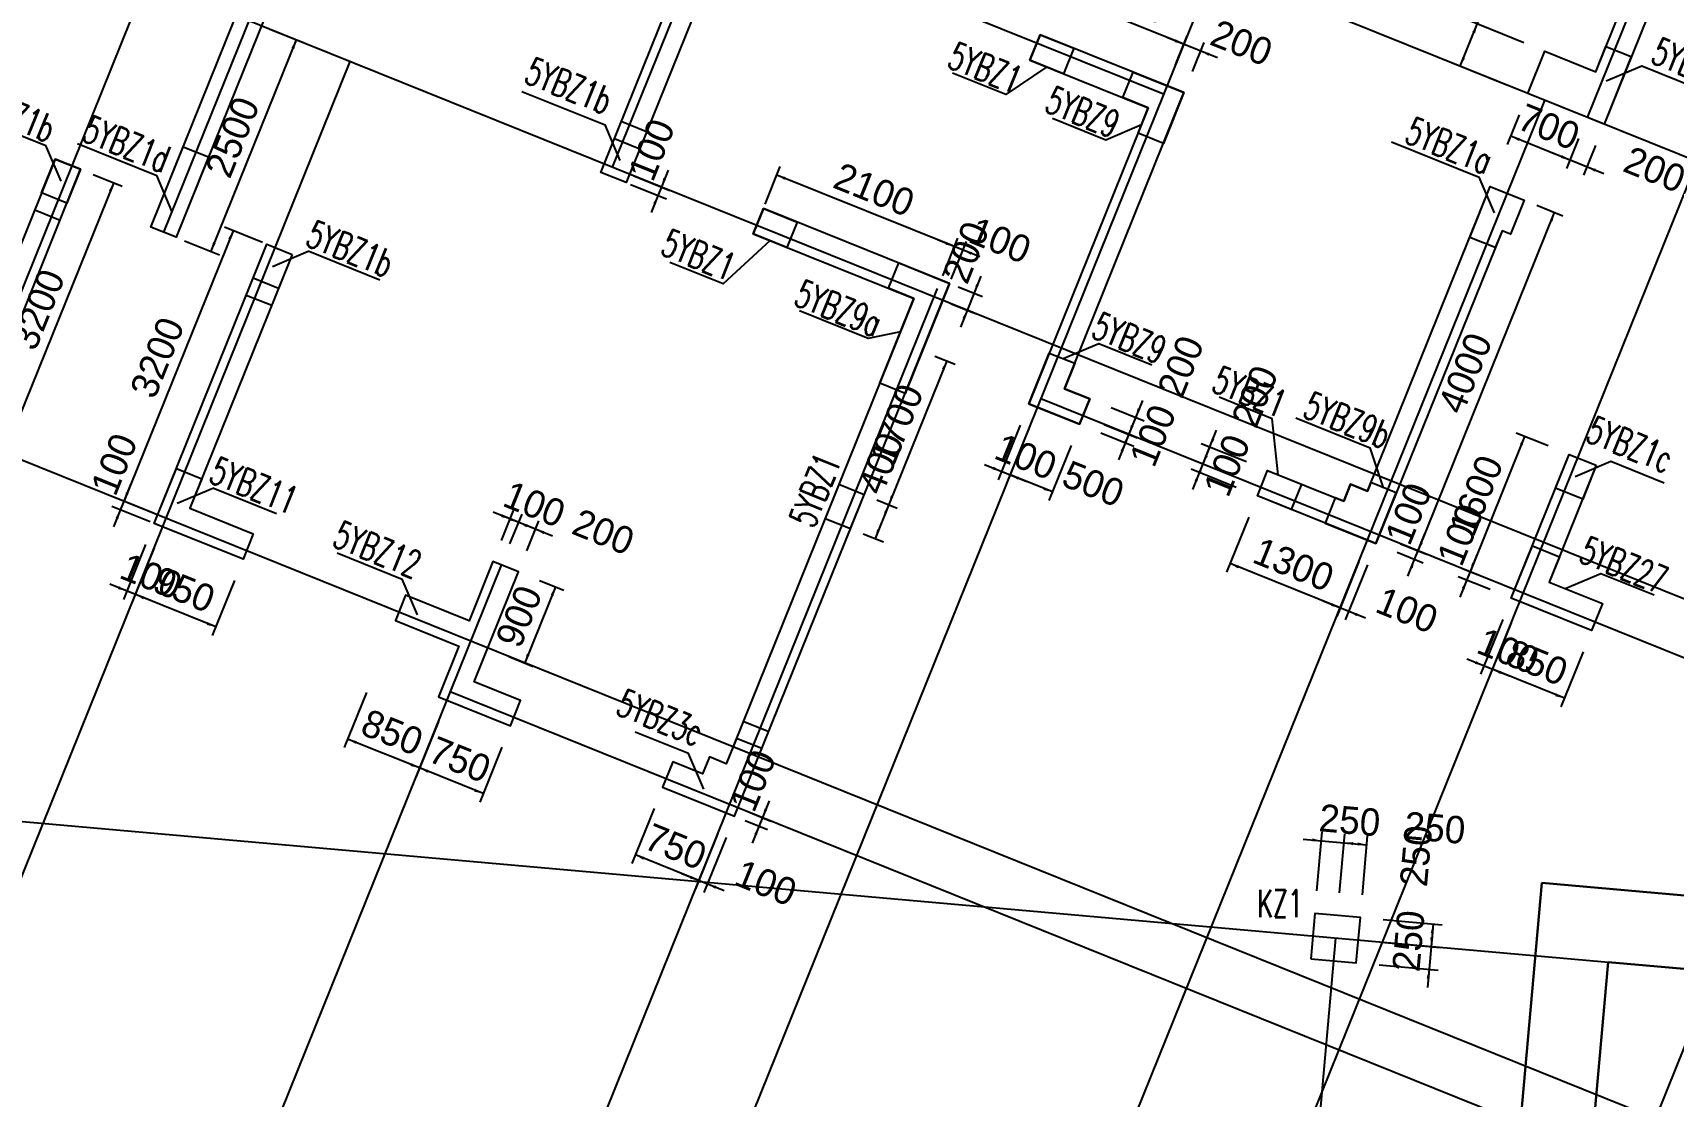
# Model space of a CAD drawing. Extents: x 387171 to 699106, y 11966 to 245688.
# Drawn here: x 543490 to 561467, y 66663 to 78323 of the extents above; entities that cross this region are included whole.
import ezdxf

# ---------------------------------------------------------------- set-up
doc = ezdxf.new("R2010")
doc.units = 0
doc.header["$LTSCALE"] = 100
doc.header["$MEASUREMENT"] = 0
doc.linetypes.add('DASHED', pattern=[19.05, 12.7, -6.35])
for name, color, linetype in [('b边缘构件', 235, 'Continuous'), ('COLU', 7, 'Continuous'), ('COLU_DASH', 9, 'DASHED'), ('DIM', 3, 'Continuous'), ('DOTE', 253, 'Continuous'), ('h后浇带(新)', 1, 'Continuous'), ('NUM', 7, 'Continuous'), ('wall-主楼', 2, 'Continuous'), ('Y阴影', 254, 'Continuous'), ('小尺寸', 4, 'Continuous'), ('边缘构件标注', 1, 'Continuous')]:
    doc.layers.add(name, color=color, linetype=linetype)
doc.styles.add('hztxt', font='hztxt')
doc.styles.get("Standard").update_dxf_attribs({"font": 'standard'})
doc.dimstyles.get("Standard").update_dxf_attribs({"dimtxt": 300, "dimasz": 100, "dimexe": 100, "dimexo": 250, "dimgap": 100, "dimtad": 0, "dimtoh": 1, "dimdec": 0, "dimdsep": 46, "dimcen": 0.09, "dimclrt": 7, "dimadec": 0, "dimazin": 0, "dimtfac": 1, "dimtdec": 4, "dimtofl": 0, "dimtmove": 0, "dimatfit": 3, "dimfxl": 1, "dimtolj": 1, "dimtzin": 0, "dimarcsym": 0})

# ---------------------------------------------------------------- blocks, each defined once
blk = doc.blocks.new('*D700')
at = {"layer": '小尺寸', "color": 0, "linetype": 'ByBlock', "lineweight": -2}
for p, q in [((559780, 77425), (559648, 77097)), ((560335, 76928), (559686, 77190)), ((560430, 77163), (560298, 76835))]:
    blk.add_line(p, q, dxfattribs=at)
for points in [[(559686, 77190), (559785, 77168), (559772, 77137)], [(560335, 76928), (560236, 76950), (560248, 76981)]]:
    blk.add_solid(points, dxfattribs=at)
at = {"layer": '小尺寸', "color": 7, "linetype": 'Continuous', "lineweight": -2, "insert": (560104, 77291), "char_height": 300, "width": 566.67, "attachment_point": 5, "rotation": 338.0454, "style": 'hztxt'}
blk.add_mtext('700', dxfattribs=at)
blk = doc.blocks.new('*D926')
at = {"layer": '小尺寸', "color": 0, "linetype": 'ByBlock', "lineweight": -2}
for p, q in [((559132, 77956), (559319, 78419)), ((559829, 78214), (559226, 78457)), ((559642, 77750), (559039, 77993))]:
    blk.add_line(p, q, dxfattribs=at)
for points in [[(559319, 78419), (559297, 78320), (559266, 78333)], [(559132, 77956), (559154, 78055), (559185, 78042)]]:
    blk.add_solid(points, dxfattribs=at)
at = {"layer": '小尺寸', "color": 7, "linetype": 'Continuous', "lineweight": -2, "insert": (559230, 78868), "char_height": 300, "width": 566.67, "attachment_point": 5, "rotation": 68.0454, "style": 'hztxt'}
blk.add_mtext('500', dxfattribs=at)
blk = doc.blocks.new('*D1705')
at = {"layer": '小尺寸', "color": 0, "linetype": 'ByBlock', "lineweight": -2}
for p, q in [((547934, 70772), (547691, 70169)), ((548630, 70491), (548387, 69888)), ((548424, 69981), (547728, 70262))]:
    blk.add_line(p, q, dxfattribs=at)
for points in [[(547728, 70262), (547827, 70240), (547815, 70209)], [(548424, 69981), (548325, 70003), (548337, 70034)]]:
    blk.add_solid(points, dxfattribs=at)
at = {"layer": '小尺寸', "color": 7, "linetype": 'Continuous', "lineweight": -2, "insert": (548170, 70353), "char_height": 300, "width": 566.67, "attachment_point": 5, "rotation": 338.0454, "style": 'hztxt'}
blk.add_mtext('750', dxfattribs=at)
blk = doc.blocks.new('*D4073')
at = {"layer": '小尺寸', "color": 0, "linetype": 'ByBlock', "lineweight": -2}
for p, q in [((547146, 71089), (546903, 70487)), ((547934, 70772), (547691, 70169)), ((547728, 70262), (546940, 70579))]:
    blk.add_line(p, q, dxfattribs=at)
for points in [[(546940, 70579), (547039, 70557), (547027, 70526)], [(547728, 70262), (547629, 70283), (547642, 70314)]]:
    blk.add_solid(points, dxfattribs=at)
at = {"layer": '小尺寸', "color": 7, "linetype": 'Continuous', "lineweight": -2, "insert": (547428, 70652), "char_height": 300, "width": 566.67, "attachment_point": 5, "rotation": 338.0454, "style": 'hztxt'}
blk.add_mtext('850', dxfattribs=at)
blk = doc.blocks.new('*D3706')
at = {"layer": '小尺寸', "color": 0, "linetype": 'ByBlock', "lineweight": -2}
for p, q in [((550994, 69537), (550751, 68935)), ((551087, 69500), (550844, 68897)), ((551067, 68915), (550603, 69102))]:
    blk.add_line(p, q, dxfattribs=at)
for points in [[(550789, 69027), (550690, 69049), (550702, 69080)], [(550882, 68990), (550981, 68968), (550968, 68937)]]:
    blk.add_solid(points, dxfattribs=at)
at = {"layer": '小尺寸', "color": 7, "linetype": 'Continuous', "lineweight": -2, "insert": (551523, 69001), "char_height": 300, "width": 476.67, "attachment_point": 5, "rotation": 338.0454, "style": 'hztxt'}
blk.add_mtext('100', dxfattribs=at)
blk = doc.blocks.new('*D747')
at = {"layer": '小尺寸', "color": 0, "linetype": 'ByBlock', "lineweight": -2}
for p, q in [((544819, 72674), (544576, 72071)), ((545700, 72318), (545457, 71716)), ((545495, 71808), (544614, 72164))]:
    blk.add_line(p, q, dxfattribs=at)
for points in [[(544614, 72164), (544713, 72142), (544700, 72111)], [(545495, 71808), (545396, 71830), (545408, 71861)]]:
    blk.add_solid(points, dxfattribs=at)
at = {"layer": '小尺寸', "color": 7, "linetype": 'Continuous', "lineweight": -2, "insert": (545148, 72218), "char_height": 300, "width": 556.67, "attachment_point": 5, "rotation": 338.046, "style": 'hztxt'}
blk.add_mtext('950', dxfattribs=at)
blk = doc.blocks.new('*D4131')
at = {"layer": '小尺寸', "color": 0, "linetype": 'ByBlock', "lineweight": -2}
for p, q in [((544726, 72711), (544483, 72108)), ((544819, 72674), (544576, 72071)), ((544799, 72089), (544335, 72276))]:
    blk.add_line(p, q, dxfattribs=at)
for points in [[(544521, 72201), (544422, 72223), (544434, 72254)], [(544614, 72164), (544713, 72142), (544700, 72111)]]:
    blk.add_solid(points, dxfattribs=at)
at = {"layer": '小尺寸', "color": 7, "linetype": 'Continuous', "lineweight": -2, "insert": (544787, 72363), "char_height": 300, "width": 476.67, "attachment_point": 5, "rotation": 338.046, "style": 'hztxt'}
blk.add_mtext('100', dxfattribs=at)
blk = doc.blocks.new('*D4379')
at = {"layer": '小尺寸', "color": 0, "linetype": 'ByBlock', "lineweight": -2}
for p, q in [((558022, 72527), (557779, 71924)), ((558115, 72490), (557872, 71887)), ((558094, 71905), (557631, 72092))]:
    blk.add_line(p, q, dxfattribs=at)
for points in [[(557816, 72017), (557717, 72039), (557730, 72070)], [(557909, 71979), (558008, 71957), (557995, 71927)]]:
    blk.add_solid(points, dxfattribs=at)
at = {"layer": '小尺寸', "color": 7, "linetype": 'Continuous', "lineweight": -2, "insert": (558550, 71991), "char_height": 300, "width": 476.67, "attachment_point": 5, "rotation": 338.0454, "style": 'hztxt'}
blk.add_mtext('100', dxfattribs=at)
blk = doc.blocks.new('*D221')
at = {"layer": '小尺寸', "color": 0, "linetype": 'ByBlock', "lineweight": -2}
for p, q in [((556816, 73013), (556573, 72410)), ((557816, 72017), (556610, 72503)), ((558022, 72527), (557779, 71924))]:
    blk.add_line(p, q, dxfattribs=at)
for points in [[(556610, 72503), (556709, 72481), (556697, 72450)], [(557816, 72017), (557717, 72039), (557730, 72070)]]:
    blk.add_solid(points, dxfattribs=at)
at = {"layer": '小尺寸', "color": 7, "linetype": 'Continuous', "lineweight": -2, "insert": (557307, 72492), "char_height": 300, "width": 690, "attachment_point": 5, "rotation": 338.0454, "style": 'hztxt'}
blk.add_mtext('1300', dxfattribs=at)
blk = doc.blocks.new('*D193')
at = {"layer": '小尺寸', "color": 0, "linetype": 'ByBlock', "lineweight": -2}
for p, q in [((559691, 71854), (559448, 71251)), ((560480, 71536), (560237, 70933)), ((560274, 71026), (559486, 71344))]:
    blk.add_line(p, q, dxfattribs=at)
for points in [[(559486, 71344), (559585, 71322), (559572, 71291)], [(560274, 71026), (560175, 71048), (560187, 71079)]]:
    blk.add_solid(points, dxfattribs=at)
at = {"layer": '小尺寸', "color": 7, "linetype": 'Continuous', "lineweight": -2, "insert": (559973, 71417), "char_height": 300, "width": 566.67, "attachment_point": 5, "rotation": 338.0454, "style": 'hztxt'}
blk.add_mtext('850', dxfattribs=at)
blk = doc.blocks.new('*D408')
at = {"layer": '小尺寸', "color": 0, "linetype": 'ByBlock', "lineweight": -2}
for p, q in [((559599, 71891), (559355, 71289)), ((559691, 71854), (559448, 71251)), ((559671, 71269), (559207, 71456))]:
    blk.add_line(p, q, dxfattribs=at)
for points in [[(559393, 71381), (559294, 71403), (559306, 71434)], [(559486, 71344), (559585, 71322), (559572, 71291)]]:
    blk.add_solid(points, dxfattribs=at)
at = {"layer": '小尺寸', "color": 7, "linetype": 'Continuous', "lineweight": -2, "insert": (559659, 71543), "char_height": 300, "width": 476.67, "attachment_point": 5, "rotation": 338.0454, "style": 'hztxt'}
blk.add_mtext('100', dxfattribs=at)
blk = doc.blocks.new('*D152')
at = {"layer": '小尺寸', "color": 0, "linetype": 'ByBlock', "lineweight": -2}
for p, q in [((560430, 77163), (560298, 76835)), ((560706, 76778), (560149, 77003)), ((560615, 77088), (560483, 76761))]:
    blk.add_line(p, q, dxfattribs=at)
for points in [[(560335, 76928), (560236, 76950), (560248, 76981)], [(560520, 76853), (560619, 76831), (560607, 76800)]]:
    blk.add_solid(points, dxfattribs=at)
at = {"layer": '小尺寸', "color": 7, "linetype": 'Continuous', "lineweight": -2, "insert": (561264, 76823), "char_height": 300, "width": 566.67, "attachment_point": 5, "rotation": 338.0454, "style": 'hztxt'}
blk.add_mtext('200', dxfattribs=at)
blk = doc.blocks.new('*D2829')
at = {"layer": '小尺寸', "color": 0, "linetype": 'ByBlock', "lineweight": -2}
for p, q in [((559319, 78419), (560478, 81295)), ((560988, 81089), (560385, 81332)), ((559829, 78214), (559226, 78457))]:
    blk.add_line(p, q, dxfattribs=at)
for points in [[(560478, 81295), (560456, 81196), (560425, 81208)], [(559319, 78419), (559341, 78518), (559372, 78506)]]:
    blk.add_solid(points, dxfattribs=at)
at = {"layer": '小尺寸', "color": 7, "linetype": 'Continuous', "lineweight": -2, "insert": (559666, 79950), "char_height": 300, "width": 775, "attachment_point": 5, "rotation": 68.0454, "style": 'hztxt'}
blk.add_mtext('3100', dxfattribs=at)
blk = doc.blocks.new('*D1789')
at = {"layer": '小尺寸', "color": 0, "linetype": 'ByBlock', "lineweight": -2}
for p, q in [((558559, 72364), (558746, 72828)), ((558440, 72628), (558727, 72512)), ((558477, 72721), (558764, 72605))]:
    blk.add_line(p, q, dxfattribs=at)
for points in [[(558671, 72643), (558693, 72742), (558724, 72729)], [(558634, 72550), (558612, 72451), (558581, 72463)]]:
    blk.add_solid(points, dxfattribs=at)
at = {"layer": '小尺寸', "color": 7, "linetype": 'Continuous', "lineweight": -2, "insert": (558566, 73050), "char_height": 300, "width": 476.67, "attachment_point": 5, "rotation": 68.0454, "style": 'hztxt'}
blk.add_mtext('100', dxfattribs=at)
blk = doc.blocks.new('*D2037')
at = {"layer": '小尺寸', "color": 0, "linetype": 'ByBlock', "lineweight": -2}
for p, q in [((559973, 76431), (560259, 76315)), ((558671, 72643), (560167, 76352)), ((558477, 72721), (558764, 72605))]:
    blk.add_line(p, q, dxfattribs=at)
for points in [[(560167, 76352), (560145, 76254), (560114, 76266)], [(558671, 72643), (558693, 72742), (558724, 72729)]]:
    blk.add_solid(points, dxfattribs=at)
at = {"layer": '小尺寸', "color": 7, "linetype": 'Continuous', "lineweight": -2, "insert": (559187, 74591), "char_height": 300, "width": 790, "attachment_point": 5, "rotation": 68.0454, "style": 'hztxt'}
blk.add_mtext('4000', dxfattribs=at)
blk = doc.blocks.new('*D2280')
at = {"layer": '小尺寸', "color": 0, "linetype": 'ByBlock', "lineweight": -2}
for p, q in [((559839, 73897), (559240, 72413)), ((560096, 73793), (559746, 73934)), ((559497, 72309), (559148, 72450))]:
    blk.add_line(p, q, dxfattribs=at)
for points in [[(559839, 73897), (559817, 73798), (559786, 73811)], [(559240, 72413), (559262, 72512), (559293, 72500)]]:
    blk.add_solid(points, dxfattribs=at)
at = {"layer": '小尺寸', "color": 7, "linetype": 'Continuous', "lineweight": -2, "insert": (559308, 73249), "char_height": 300, "width": 685, "attachment_point": 5, "rotation": 68.0454, "style": 'hztxt'}
blk.add_mtext('1600', dxfattribs=at)
blk = doc.blocks.new('*D257')
at = {"layer": '小尺寸', "color": 0, "linetype": 'ByBlock', "lineweight": -2}
for p, q in [((559315, 72599), (559128, 72135)), ((559497, 72309), (559148, 72450)), ((559460, 72217), (559110, 72358))]:
    blk.add_line(p, q, dxfattribs=at)
for points in [[(559240, 72413), (559262, 72512), (559293, 72500)], [(559203, 72320), (559181, 72221), (559150, 72234)]]:
    blk.add_solid(points, dxfattribs=at)
at = {"layer": '小尺寸', "color": 7, "linetype": 'Continuous', "lineweight": -2, "insert": (559135, 72820), "char_height": 300, "width": 476.67, "attachment_point": 5, "rotation": 68.0454, "style": 'hztxt'}
blk.add_mtext('100', dxfattribs=at)
blk = doc.blocks.new('*D215')
at = {"layer": '小尺寸', "color": 0, "linetype": 'ByBlock', "lineweight": -2}
for p, q in [((554405, 73985), (554162, 73382)), ((554868, 73798), (554625, 73195)), ((554663, 73288), (554199, 73475))]:
    blk.add_line(p, q, dxfattribs=at)
for points in [[(554199, 73475), (554298, 73453), (554286, 73422)], [(554663, 73288), (554564, 73310), (554576, 73341)]]:
    blk.add_solid(points, dxfattribs=at)
at = {"layer": '小尺寸', "color": 7, "linetype": 'Continuous', "lineweight": -2, "insert": (555112, 73377), "char_height": 300, "width": 566.67, "attachment_point": 5, "rotation": 338.0454, "style": 'hztxt'}
blk.add_mtext('500', dxfattribs=at)
blk = doc.blocks.new('*D447')
at = {"layer": '小尺寸', "color": 0, "linetype": 'ByBlock', "lineweight": -2}
for p, q in [((554312, 74022), (554069, 73420)), ((554405, 73985), (554162, 73382)), ((554384, 73400), (553921, 73587))]:
    blk.add_line(p, q, dxfattribs=at)
for points in [[(554106, 73512), (554007, 73534), (554020, 73565)], [(554199, 73475), (554298, 73453), (554286, 73422)]]:
    blk.add_solid(points, dxfattribs=at)
at = {"layer": '小尺寸', "color": 7, "linetype": 'Continuous', "lineweight": -2, "insert": (554373, 73674), "char_height": 300, "width": 476.67, "attachment_point": 5, "rotation": 338.0454, "style": 'hztxt'}
blk.add_mtext('100', dxfattribs=at)
blk = doc.blocks.new('*D696')
at = {"layer": '小尺寸', "color": 0, "linetype": 'ByBlock', "lineweight": -2}
for p, q in [((556201, 73315), (556387, 73779)), ((556678, 73338), (556183, 73538)), ((556715, 73431), (556220, 73631))]:
    blk.add_line(p, q, dxfattribs=at)
for points in [[(556313, 73593), (556335, 73692), (556366, 73680)], [(556275, 73501), (556253, 73402), (556222, 73414)]]:
    blk.add_solid(points, dxfattribs=at)
at = {"layer": '小尺寸', "color": 7, "linetype": 'Continuous', "lineweight": -2, "insert": (556577, 73580), "char_height": 300, "width": 476.67, "attachment_point": 5, "rotation": 68.0454, "style": 'hztxt'}
blk.add_mtext('100', dxfattribs=at)
blk = doc.blocks.new('*D947')
at = {"layer": '小尺寸', "color": 0, "linetype": 'ByBlock', "lineweight": -2}
for p, q in [((556238, 73408), (556462, 73964)), ((556790, 73617), (556295, 73816)), ((556715, 73431), (556220, 73631))]:
    blk.add_line(p, q, dxfattribs=at)
for points in [[(556387, 73779), (556409, 73878), (556440, 73865)], [(556313, 73593), (556291, 73494), (556260, 73507)]]:
    blk.add_solid(points, dxfattribs=at)
at = {"layer": '小尺寸', "color": 7, "linetype": 'Continuous', "lineweight": -2, "insert": (556882, 74336), "char_height": 300, "width": 566.67, "attachment_point": 5, "rotation": 68.0454, "style": 'hztxt'}
blk.add_mtext('200', dxfattribs=at)
blk = doc.blocks.new('*D3664')
at = {"layer": '小尺寸', "color": 0, "linetype": 'ByBlock', "lineweight": -2}
for p, q in [((555650, 74292), (555426, 73735)), ((555306, 74215), (555668, 74069)), ((555231, 74029), (555593, 73883))]:
    blk.add_line(p, q, dxfattribs=at)
for points in [[(555575, 74106), (555597, 74205), (555628, 74193)], [(555501, 73921), (555479, 73822), (555448, 73834)]]:
    blk.add_solid(points, dxfattribs=at)
at = {"layer": '小尺寸', "color": 7, "linetype": 'Continuous', "lineweight": -2, "insert": (556070, 74663), "char_height": 300, "width": 566.67, "attachment_point": 5, "rotation": 68.0454, "style": 'hztxt'}
blk.add_mtext('200', dxfattribs=at)
blk = doc.blocks.new('*D3879')
at = {"layer": '小尺寸', "color": 0, "linetype": 'ByBlock', "lineweight": -2}
for p, q in [((555575, 74106), (555388, 73642)), ((555194, 73937), (555556, 73790)), ((555231, 74029), (555593, 73883))]:
    blk.add_line(p, q, dxfattribs=at)
for points in [[(555501, 73921), (555523, 74020), (555553, 74007)], [(555463, 73828), (555441, 73729), (555410, 73741)]]:
    blk.add_solid(points, dxfattribs=at)
at = {"layer": '小尺寸', "color": 7, "linetype": 'Continuous', "lineweight": -2, "insert": (555765, 73907), "char_height": 300, "width": 476.67, "attachment_point": 5, "rotation": 68.0454, "style": 'hztxt'}
blk.add_mtext('100', dxfattribs=at)
blk = doc.blocks.new('*D4113')
at = {"layer": '小尺寸', "color": 0, "linetype": 'ByBlock', "lineweight": -2}
for p, q in [((556474, 78048), (555917, 78273)), ((556012, 77973), (556140, 78291)), ((556198, 77898), (556326, 78216))]:
    blk.add_line(p, q, dxfattribs=at)
for points in [[(556103, 78198), (556004, 78220), (556016, 78251)], [(556288, 78123), (556387, 78101), (556375, 78070)]]:
    blk.add_solid(points, dxfattribs=at)
at = {"layer": '小尺寸', "color": 7, "linetype": 'Continuous', "lineweight": -2, "insert": (556737, 78212), "char_height": 300, "width": 566.67, "attachment_point": 5, "rotation": 338.0454, "style": 'hztxt'}
blk.add_mtext('200', dxfattribs=at)
blk = doc.blocks.new('*D4351')
at = {"layer": '小尺寸', "color": 0, "linetype": 'ByBlock', "lineweight": -2}
for p, q in [((554621, 78534), (554749, 78852)), ((556103, 78198), (554712, 78759)), ((556012, 77973), (556140, 78291))]:
    blk.add_line(p, q, dxfattribs=at)
for points in [[(554712, 78759), (554811, 78737), (554798, 78706)], [(556103, 78198), (556004, 78220), (556016, 78251)]]:
    blk.add_solid(points, dxfattribs=at)
at = {"layer": '小尺寸', "color": 7, "linetype": 'Continuous', "lineweight": -2, "insert": (555501, 78710), "char_height": 300, "width": 690, "attachment_point": 5, "rotation": 338.0454, "style": 'hztxt'}
blk.add_mtext('1500', dxfattribs=at)
blk = doc.blocks.new('*D4314')
at = {"layer": '小尺寸', "color": 0, "linetype": 'ByBlock', "lineweight": -2}
for p, q in [((553869, 75866), (553405, 76053)), ((553462, 75659), (553628, 76071)), ((553555, 75621), (553721, 76033))]:
    blk.add_line(p, q, dxfattribs=at)
for points in [[(553591, 75978), (553492, 76000), (553504, 76031)], [(553683, 75940), (553782, 75918), (553770, 75888)]]:
    blk.add_solid(points, dxfattribs=at)
at = {"layer": '小尺寸', "color": 7, "linetype": 'Continuous', "lineweight": -2, "insert": (554091, 76046), "char_height": 300, "width": 476.67, "attachment_point": 5, "rotation": 338.0454, "style": 'hztxt'}
blk.add_mtext('100', dxfattribs=at)
blk = doc.blocks.new('*D2425')
at = {"layer": '小尺寸', "color": 0, "linetype": 'ByBlock', "lineweight": -2}
for p, q in [((551514, 76444), (551680, 76856)), ((553591, 75978), (551643, 76763)), ((553462, 75659), (553628, 76071))]:
    blk.add_line(p, q, dxfattribs=at)
for points in [[(551643, 76763), (551742, 76741), (551729, 76710)], [(553591, 75978), (553492, 76000), (553504, 76031)]]:
    blk.add_solid(points, dxfattribs=at)
at = {"layer": '小尺寸', "color": 7, "linetype": 'Continuous', "lineweight": -2, "insert": (552710, 76602), "char_height": 300, "width": 775, "attachment_point": 5, "rotation": 338.0454, "style": 'hztxt'}
blk.add_mtext('2100', dxfattribs=at)
blk = doc.blocks.new('*D2662')
at = {"layer": '小尺寸', "color": 0, "linetype": 'ByBlock', "lineweight": -2}
for p, q in [((550299, 69818), (550056, 69215)), ((550994, 69537), (550751, 68935)), ((550789, 69027), (550093, 69308))]:
    blk.add_line(p, q, dxfattribs=at)
for points in [[(550093, 69308), (550192, 69286), (550180, 69255)], [(550789, 69027), (550690, 69049), (550702, 69080)]]:
    blk.add_solid(points, dxfattribs=at)
at = {"layer": '小尺寸', "color": 7, "linetype": 'Continuous', "lineweight": -2, "insert": (550535, 69399), "char_height": 300, "width": 566.67, "attachment_point": 5, "rotation": 338.0454, "style": 'hztxt'}
blk.add_mtext('750', dxfattribs=at)
blk = doc.blocks.new('*D2897')
at = {"layer": '小尺寸', "color": 0, "linetype": 'ByBlock', "lineweight": -2}
for p, q in [((553629, 75538), (553897, 75430)), ((553879, 75653), (553655, 75096)), ((553554, 75352), (553822, 75244))]:
    blk.add_line(p, q, dxfattribs=at)
for points in [[(553804, 75467), (553826, 75566), (553857, 75554)], [(553729, 75282), (553707, 75183), (553677, 75195)]]:
    blk.add_solid(points, dxfattribs=at)
at = {"layer": '小尺寸', "color": 7, "linetype": 'Continuous', "lineweight": -2, "insert": (553716, 75916), "char_height": 300, "width": 566.67, "attachment_point": 5, "rotation": 68.0454, "style": 'hztxt'}
blk.add_mtext('200', dxfattribs=at)
blk = doc.blocks.new('*D3383')
at = {"layer": '小尺寸', "color": 0, "linetype": 'ByBlock', "lineweight": -2}
for p, q in [((551332, 69779), (551579, 69679)), ((551561, 69902), (551374, 69438)), ((551295, 69686), (551541, 69587))]:
    blk.add_line(p, q, dxfattribs=at)
for points in [[(551486, 69717), (551508, 69816), (551539, 69803)], [(551449, 69624), (551427, 69525), (551396, 69537)]]:
    blk.add_solid(points, dxfattribs=at)
at = {"layer": '小尺寸', "color": 7, "linetype": 'Continuous', "lineweight": -2, "insert": (551381, 70124), "char_height": 300, "width": 476.67, "attachment_point": 5, "rotation": 68.0454, "style": 'hztxt'}
blk.add_mtext('100', dxfattribs=at)
blk = doc.blocks.new('*D2158')
at = {"layer": '小尺寸', "color": 0, "linetype": 'ByBlock', "lineweight": -2}
for p, q in [((550453, 76818), (550266, 76354)), ((550039, 76661), (550433, 76502)), ((550076, 76754), (550470, 76595))]:
    blk.add_line(p, q, dxfattribs=at)
for points in [[(550378, 76633), (550400, 76732), (550431, 76719)], [(550340, 76540), (550318, 76441), (550288, 76453)]]:
    blk.add_solid(points, dxfattribs=at)
at = {"layer": '小尺寸', "color": 7, "linetype": 'Continuous', "lineweight": -2, "insert": (550272, 77040), "char_height": 300, "width": 476.67, "attachment_point": 5, "rotation": 68.0454, "style": 'hztxt'}
blk.add_mtext('100', dxfattribs=at)
blk = doc.blocks.new('*D4010')
at = {"layer": '小尺寸', "color": 0, "linetype": 'ByBlock', "lineweight": -2}
for p, q in [((545684, 76153), (544488, 73185)), ((546007, 76022), (545591, 76190)), ((544811, 73054), (544395, 73222))]:
    blk.add_line(p, q, dxfattribs=at)
for points in [[(545684, 76153), (545662, 76054), (545631, 76066)], [(544488, 73185), (544510, 73284), (544540, 73271)]]:
    blk.add_solid(points, dxfattribs=at)
at = {"layer": '小尺寸', "color": 7, "linetype": 'Continuous', "lineweight": -2, "insert": (544854, 74762), "char_height": 300, "width": 780, "attachment_point": 5, "rotation": 68.0454, "style": 'hztxt'}
blk.add_mtext('3200', dxfattribs=at)
blk = doc.blocks.new('*D4242')
at = {"layer": '小尺寸', "color": 0, "linetype": 'ByBlock', "lineweight": -2}
for p, q in [((544562, 73370), (544375, 72906)), ((544811, 73054), (544395, 73222)), ((544774, 72962), (544357, 73129))]:
    blk.add_line(p, q, dxfattribs=at)
for points in [[(544488, 73185), (544510, 73284), (544540, 73271)], [(544450, 73092), (544428, 72993), (544397, 73005)]]:
    blk.add_solid(points, dxfattribs=at)
at = {"layer": '小尺寸', "color": 7, "linetype": 'Continuous', "lineweight": -2, "insert": (544382, 73592), "char_height": 300, "width": 476.67, "attachment_point": 5, "rotation": 68.0454, "style": 'hztxt'}
blk.add_mtext('100', dxfattribs=at)
blk = doc.blocks.new('*D2353')
at = {"layer": '小尺寸', "color": 0, "linetype": 'ByBlock', "lineweight": -2}
for p, q in [((544152, 76770), (544469, 76642)), ((544376, 76680), (543180, 73712)), ((542956, 73802), (543273, 73674))]:
    blk.add_line(p, q, dxfattribs=at)
for points in [[(544376, 76680), (544354, 76581), (544323, 76593)], [(543180, 73712), (543202, 73811), (543233, 73798)]]:
    blk.add_solid(points, dxfattribs=at)
at = {"layer": '小尺寸', "color": 7, "linetype": 'Continuous', "lineweight": -2, "insert": (543546, 75289), "char_height": 300, "width": 780, "attachment_point": 5, "rotation": 68.0454, "style": 'hztxt'}
blk.add_mtext('3200', dxfattribs=at)
blk = doc.blocks.new('*D3093')
at = {"layer": '小尺寸', "color": 0, "linetype": 'ByBlock', "lineweight": -2}
for p, q in [((549043, 72319), (549310, 72211)), ((549218, 72248), (548881, 71414)), ((548706, 71484), (548974, 71376))]:
    blk.add_line(p, q, dxfattribs=at)
for points in [[(549218, 72248), (549196, 72149), (549165, 72162)], [(548881, 71414), (548903, 71513), (548934, 71500)]]:
    blk.add_solid(points, dxfattribs=at)
at = {"layer": '小尺寸', "color": 7, "linetype": 'Continuous', "lineweight": -2, "insert": (548818, 71924), "char_height": 300, "width": 556.67, "attachment_point": 5, "rotation": 68.0454, "style": 'hztxt'}
blk.add_mtext('900', dxfattribs=at)
blk = doc.blocks.new('*D3313')
at = {"layer": '小尺寸', "color": 0, "linetype": 'ByBlock', "lineweight": -2}
for p, q in [((549185, 72804), (548628, 73029)), ((548719, 72719), (548851, 73046)), ((548904, 72644), (549036, 72972))]:
    blk.add_line(p, q, dxfattribs=at)
for points in [[(548814, 72954), (548715, 72976), (548727, 73007)], [(548999, 72879), (549098, 72857), (549086, 72826)]]:
    blk.add_solid(points, dxfattribs=at)
at = {"layer": '小尺寸', "color": 7, "linetype": 'Continuous', "lineweight": -2, "insert": (549743, 72849), "char_height": 300, "width": 566.67, "attachment_point": 5, "rotation": 338.0454, "style": 'hztxt'}
blk.add_mtext('200', dxfattribs=at)
blk = doc.blocks.new('*D1376')
at = {"layer": '小尺寸', "color": 0, "linetype": 'ByBlock', "lineweight": -2}
for p, q in [((548999, 72879), (548535, 73066)), ((548626, 72756), (548758, 73084)), ((548719, 72719), (548851, 73046))]:
    blk.add_line(p, q, dxfattribs=at)
for points in [[(548721, 72991), (548622, 73013), (548634, 73044)], [(548814, 72954), (548913, 72932), (548900, 72901)]]:
    blk.add_solid(points, dxfattribs=at)
at = {"layer": '小尺寸', "color": 7, "linetype": 'Continuous', "lineweight": -2, "insert": (548987, 73153), "char_height": 300, "width": 476.67, "attachment_point": 5, "rotation": 338.0454, "style": 'hztxt'}
blk.add_mtext('100', dxfattribs=at)
blk = doc.blocks.new('*D2284')
at = {"layer": '小尺寸', "color": 0, "linetype": 'ByBlock', "lineweight": -2}
for p, q in [((553505, 74725), (552870, 73149)), ((553376, 74777), (553598, 74688)), ((552741, 73201), (552962, 73111))]:
    blk.add_line(p, q, dxfattribs=at)
for points in [[(553505, 74725), (553483, 74626), (553452, 74639)], [(552870, 73149), (552892, 73248), (552922, 73235)]]:
    blk.add_solid(points, dxfattribs=at)
at = {"layer": '小尺寸', "color": 7, "linetype": 'Continuous', "lineweight": -2, "insert": (552955, 74030), "char_height": 300, "width": 690, "attachment_point": 5, "rotation": 68.0454, "style": 'hztxt'}
blk.add_mtext('1700', dxfattribs=at)
blk = doc.blocks.new('*D325')
at = {"layer": '小尺寸', "color": 0, "linetype": 'ByBlock', "lineweight": -2}
for p, q in [((552741, 73201), (552962, 73111)), ((552870, 73149), (552720, 72778)), ((552591, 72830), (552813, 72740))]:
    blk.add_line(p, q, dxfattribs=at)
for points in [[(552870, 73149), (552848, 73050), (552817, 73062)], [(552720, 72778), (552742, 72877), (552773, 72864)]]:
    blk.add_solid(points, dxfattribs=at)
at = {"layer": '小尺寸', "color": 7, "linetype": 'Continuous', "lineweight": -2, "insert": (552783, 73602), "char_height": 300, "width": 576.67, "attachment_point": 5, "rotation": 68.0454, "style": 'hztxt'}
blk.add_mtext('400', dxfattribs=at)
blk = doc.blocks.new('*D513')
at = {"layer": '小尺寸', "color": 0, "linetype": 'ByBlock', "lineweight": -2}
for p, q in [((546377, 78245), (545442, 75927)), ((546088, 78362), (546470, 78208)), ((545153, 76043), (545535, 75889))]:
    blk.add_line(p, q, dxfattribs=at)
for points in [[(546377, 78245), (546355, 78146), (546324, 78159)], [(545442, 75927), (545464, 76026), (545495, 76013)]]:
    blk.add_solid(points, dxfattribs=at)
at = {"layer": '小尺寸', "color": 7, "linetype": 'Continuous', "lineweight": -2, "insert": (545678, 77179), "char_height": 300, "width": 780, "attachment_point": 5, "rotation": 68.0454, "style": 'hztxt'}
blk.add_mtext('2500', dxfattribs=at)
blk = doc.blocks.new('*D46')
at = {"layer": 'DIM', "color": 0, "linetype": 'ByBlock', "lineweight": -2}
for p, q in [((558287, 68600), (558935, 68543)), ((558835, 68552), (558813, 68303)), ((558265, 68351), (558913, 68294))]:
    blk.add_line(p, q, dxfattribs=at)
for points in [[(558835, 68552), (558843, 68450), (558810, 68453)], [(558813, 68303), (558805, 68404), (558838, 68401)]]:
    blk.add_solid(points, dxfattribs=at)
at = {"layer": 'DIM', "color": 7, "linetype": 'Continuous', "lineweight": -2, "insert": (558650, 69297), "char_height": 300, "width": 566.67, "attachment_point": 5, "rotation": 84.9316, "style": 'hztxt'}
blk.add_mtext('250', dxfattribs=at)
blk = doc.blocks.new('*D2500')
at = {"layer": 'DIM', "color": 0, "linetype": 'ByBlock', "lineweight": -2}
for p, q in [((558831, 68502), (558773, 67854)), ((558265, 68351), (558913, 68294)), ((558243, 68102), (558890, 68045))]:
    blk.add_line(p, q, dxfattribs=at)
for points in [[(558813, 68303), (558805, 68404), (558838, 68401)], [(558791, 68054), (558799, 67952), (558765, 67955)]]:
    blk.add_solid(points, dxfattribs=at)
at = {"layer": 'DIM', "color": 7, "linetype": 'Continuous', "lineweight": -2, "insert": (558567, 68365), "char_height": 300, "width": 566.67, "attachment_point": 5, "rotation": 84.9316, "style": 'hztxt'}
blk.add_mtext('250', dxfattribs=at)
blk = doc.blocks.new('*D2768')
at = {"layer": 'DIM', "color": 0, "linetype": 'ByBlock', "lineweight": -2}
for p, q in [((557412, 69481), (558059, 69424)), ((557562, 68915), (557620, 69563)), ((557811, 68893), (557869, 69541))]:
    blk.add_line(p, q, dxfattribs=at)
for points in [[(557611, 69463), (557510, 69456), (557513, 69489)], [(557860, 69441), (557961, 69449), (557958, 69416)]]:
    blk.add_solid(points, dxfattribs=at)
at = {"layer": 'DIM', "color": 7, "linetype": 'Continuous', "lineweight": -2, "insert": (557922, 69687), "char_height": 300, "width": 566.67, "attachment_point": 5, "rotation": 354.9316, "style": 'hztxt'}
blk.add_mtext('250', dxfattribs=at)
blk = doc.blocks.new('*D3230')
at = {"layer": 'DIM', "color": 0, "linetype": 'ByBlock', "lineweight": -2}
for p, q in [((557811, 68893), (557869, 69541)), ((557860, 69441), (558109, 69419)), ((558060, 68871), (558118, 69519))]:
    blk.add_line(p, q, dxfattribs=at)
for points in [[(557860, 69441), (557961, 69449), (557958, 69416)], [(558109, 69419), (558008, 69411), (558011, 69445)]]:
    blk.add_solid(points, dxfattribs=at)
at = {"layer": 'DIM', "color": 7, "linetype": 'Continuous', "lineweight": -2, "insert": (558854, 69604), "char_height": 300, "width": 566.67, "attachment_point": 5, "rotation": 354.9316, "style": 'hztxt'}
blk.add_mtext('250', dxfattribs=at)
blk = doc.blocks.new('1')
at = {"layer": 'h后浇带(新)', "color": 6, "lineweight": 30}
for p, q in [((634068, 527003), (630771, 524573)), ((635020, 526711), (631889, 524404)), ((630771, 524573), (641330, 510244)), ((631889, 524404), (641974, 510719))]:
    blk.add_line(p, q, dxfattribs=at)
blk = doc.blocks.new('后浇带现场')
at = {"color": 1, "lineweight": 30, "rotation": 318.5460777723208}
blk.add_blockref('1', (-77006, 620463), dxfattribs=at)

msp = doc.modelspace()

# ---------------------------------------------------------------- hatches: boundary and pattern name
at = {"layer": 'Y阴影'}
h = msp.add_hatch(dxfattribs=at)
h.set_pattern_fill('ANSI31', color=256, scale=25, angle=-21.95462, style=0)
h.set_pattern_definition([])
h.paths.add_polyline_path([(554898.6, 78152.6), (554786.4, 77874.4), (554415.4, 78023.9), (554527.6, 78302.2)], flags=0)
h = msp.add_hatch(dxfattribs=at)
h.set_pattern_fill('ANSI31', color=256, scale=25, angle=-21.95462, style=0)
h.set_pattern_definition([])
h.paths.add_polyline_path([(556104.3, 77666.6), (555880, 77110.1), (555601.7, 77222.2), (555713.9, 77500.5), (555435.6, 77612.7), (555547.8, 77890.9)], flags=0)
h = msp.add_hatch(dxfattribs=at)
h.set_pattern_fill('ANSI31', color=256, scale=25, angle=-21.95462, style=0)
h.set_pattern_definition([])
h.paths.add_polyline_path([(550141.8, 77051.1), (549992.3, 76680.2), (549714, 76792.3), (549863.6, 77163.3)], flags=0)
h = msp.add_hatch(dxfattribs=at)
h.set_pattern_fill('ANSI31', color=256, scale=25, angle=-21.95462, style=0)
h.set_pattern_definition([])
h.paths.add_polyline_path([(545415.6, 76961.6), (545060.4, 76080.5), (544782.2, 76192.7), (545137.4, 77073.8)], flags=0)
h = msp.add_hatch(dxfattribs=at)
h.set_pattern_fill('ANSI31', color=256, scale=25, angle=-21.95462, style=0)
h.set_pattern_definition([])
h.paths.add_polyline_path([(544013.2, 76826.1), (543863.7, 76455.1), (543585.4, 76567.3), (543735, 76938.3)], flags=0)
h = msp.add_hatch(dxfattribs=at)
h.set_pattern_fill('ANSI31', color=256, scale=25, angle=-21.95462, style=0)
h.set_pattern_definition([])
h.paths.add_polyline_path([(559516.6, 75967.6), (559238.3, 76079.8), (559462.6, 76636.3), (559833.6, 76486.7), (559684.1, 76115.7), (559591.3, 76153.1)], flags=0)
h = msp.add_hatch(dxfattribs=at)
h.set_pattern_fill('ANSI31', color=256, scale=25, angle=-21.95462, style=0)
h.set_pattern_definition([])
h.paths.add_polyline_path([(551866.6, 76248), (551754.5, 75969.8), (551383.5, 76119.3), (551495.6, 76397.6)], flags=0)
h = msp.add_hatch(dxfattribs=at)
h.set_pattern_fill('ANSI31', color=256, scale=25, angle=-21.95462, style=0)
h.set_pattern_definition([])
h.paths.add_polyline_path([(546331.9, 75891.4), (546182.4, 75520.5), (545904.1, 75632.6), (546053.7, 76003.6)], flags=0)
h = msp.add_hatch(dxfattribs=at)
h.set_pattern_fill('ANSI31', color=256, scale=25, angle=-21.95462, style=0)
h.set_pattern_definition([])
h.paths.add_polyline_path([(553536.1, 75575.1), (553050.1, 74369.3), (552771.8, 74481.5), (553145.7, 75409), (552867.4, 75521.1), (552979.6, 75799.4)], flags=0)
h = msp.add_hatch(dxfattribs=at)
h.set_pattern_fill('ANSI31', color=256, scale=25, angle=-21.95462, style=0)
h.set_pattern_definition([])
h.paths.add_polyline_path([(555074, 74308.2), (554961.8, 74030), (554405.3, 74254.3), (554629.7, 74810.8), (554907.9, 74698.6), (554795.7, 74420.4)], flags=0)
h = msp.add_hatch(dxfattribs=at)
h.set_pattern_fill('ANSI31', color=256, scale=25, angle=-21.95462, style=0)
h.set_pattern_definition([])
h.paths.add_polyline_path([(545793.8, 72550.4), (544819.9, 72942.9), (545062.9, 73545.8), (545341.2, 73433.6), (545210.3, 73109), (545905.9, 72828.6)], flags=0)
h = msp.add_hatch(dxfattribs=at)
h.set_pattern_fill('ANSI31', color=256, scale=25, angle=-21.95462, style=0)
h.set_pattern_definition([])
h.paths.add_polyline_path([(560624.4, 73580.3), (560474.8, 73209.3), (560178, 73329), (560327.6, 73699.9)], flags=0)
h = msp.add_hatch(dxfattribs=at)
h.set_pattern_fill('ANSI31', color=256, scale=25, angle=-21.95462, style=0)
h.set_pattern_definition([])
h.paths.add_polyline_path([(552601.6, 73256.8), (552323.3, 73368.9), (552173.8, 72997.9), (552452, 72885.8)], flags=0)
h = msp.add_hatch(dxfattribs=at)
h.set_pattern_fill('ANSI31', color=256, scale=25, angle=-21.95462, style=0)
h.set_pattern_definition([])
h.paths.add_polyline_path([(557280.5, 73095.3), (556909.5, 73244.8), (557021.7, 73523.1), (557392.7, 73373.5)], flags=0)
h = msp.add_hatch(dxfattribs=at)
h.set_pattern_fill('ANSI31', color=256, scale=25, angle=-21.95462, style=0)
h.set_pattern_definition([])
h.paths.add_polyline_path([(558432.3, 73277.9), (558154.1, 73390.1), (558116.8, 73297.6), (557931.3, 73372.4), (557856.5, 73186.9), (557763.7, 73224), (557651.5, 72945.7), (558208, 72721.4)], flags=0)
h = msp.add_hatch(dxfattribs=at)
h.set_pattern_fill('ANSI31', color=256, scale=25, angle=-21.95462, style=0)
h.set_pattern_definition([])
h.paths.add_polyline_path([(560692.7, 72064.9), (560573.1, 71768.1), (559692, 72123.2), (559923.8, 72698.3), (560220.6, 72578.6), (560108.4, 72300.4)], flags=0)
h = msp.add_hatch(dxfattribs=at)
h.set_pattern_fill('ANSI31', color=256, scale=25, angle=-21.95462, style=0)
h.set_pattern_definition([])
h.paths.add_polyline_path([(547575.4, 72155.6), (547463.2, 71877.4), (548158.8, 71597), (547934.7, 71040.9), (548723, 70723.1), (548835.2, 71001.4), (548325.1, 71207), (548811, 72412.3), (548532.7, 72524.5), (548271, 71875.2)], flags=0)
h = msp.add_hatch(dxfattribs=at)
h.set_pattern_fill('ANSI31', color=256, scale=25, angle=-21.95462, style=0)
h.set_pattern_definition([])
h.paths.add_polyline_path([(550392.3, 70049.7), (551180.7, 69731.9), (551479.8, 70473.9), (551201.6, 70586.1), (551089.4, 70307.8), (550903.9, 70382.6), (550829.1, 70197.1), (550504.5, 70328)], flags=0)

# ---------------------------------------------------------------- linework, layer by layer
at = {"layer": 'b边缘构件'}
for points in [[(554898.6, 78152.6), (554786.4, 77874.4), (554415.4, 78023.9), (554527.6, 78302.2), (554898.6, 78152.6)], [(560617.3, 77895.9), (560729.5, 78174.1), (561007.7, 78062), (560708.6, 77320), (559873.9, 77656.5), (560060.8, 78120.2), (560617.3, 77895.9), (560729.5, 78174.1)], [(556104.3, 77666.6), (555880, 77110.1), (555601.7, 77222.2), (555713.9, 77500.5), (555435.6, 77612.7), (555547.8, 77890.9), (556104.3, 77666.6)], [(550141.8, 77051.1), (549992.3, 76680.2), (549714, 76792.3), (549863.6, 77163.3), (550141.8, 77051.1)], [(545415.6, 76961.6), (545060.4, 76080.5), (544782.2, 76192.7), (545137.4, 77073.8), (545415.6, 76961.6)], [(544013.2, 76826.1), (543863.7, 76455.1), (543585.4, 76567.3), (543735, 76938.3), (544013.2, 76826.1)], [(559516.6, 75967.6), (559238.3, 76079.8), (559462.6, 76636.3), (559833.6, 76486.7), (559684.1, 76115.7), (559591.3, 76153.1), (559516.6, 75967.6)], [(551866.6, 76248), (551754.5, 75969.8), (551383.5, 76119.3), (551495.6, 76397.6), (551866.6, 76248)], [(546331.9, 75891.4), (546182.4, 75520.5), (545904.1, 75632.6), (546053.7, 76003.6), (546331.9, 75891.4)], [(553536.1, 75575.1), (553050.1, 74369.3), (552771.8, 74481.5), (553145.7, 75409), (552867.4, 75521.1), (552979.6, 75799.4), (553536.1, 75575.1)], [(555074, 74308.2), (554961.8, 74030), (554405.3, 74254.3), (554629.7, 74810.8), (554907.9, 74698.6), (554795.7, 74420.4), (555074, 74308.2)], [(545793.8, 72550.4), (544819.9, 72942.9), (545062.9, 73545.8), (545341.2, 73433.6), (545210.3, 73109), (545905.9, 72828.6), (545793.8, 72550.4)], [(560624.4, 73580.3), (560474.8, 73209.3), (560178, 73329), (560327.6, 73699.9), (560624.4, 73580.3)], [(557280.5, 73095.3), (556909.5, 73244.8), (557021.7, 73523.1), (557392.7, 73373.5), (557280.5, 73095.3)], [(560692.7, 72064.9), (560573.1, 71768.1), (559692, 72123.2), (559923.8, 72698.3), (560220.6, 72578.6), (560108.4, 72300.4), (560692.7, 72064.9)]]:
    msp.add_lwpolyline(points, dxfattribs=at)
for points in [[(552601.6, 73256.8), (552323.3, 73368.9), (552173.8, 72997.9), (552452, 72885.8)], [(558432.3, 73277.9), (558154.1, 73390.1), (558116.8, 73297.6), (557931.3, 73372.4), (557856.5, 73186.9), (557763.7, 73224), (557651.5, 72945.7), (558208, 72721.4)], [(547575.4, 72155.6), (547463.2, 71877.4), (548158.8, 71597), (547934.7, 71040.9), (548723, 70723.1), (548835.2, 71001.4), (548325.1, 71207), (548811, 72412.3), (548532.7, 72524.5), (548271, 71875.2)], [(550392.3, 70049.7), (551180.7, 69731.9), (551479.8, 70473.9), (551201.6, 70586.1), (551089.4, 70307.8), (550903.9, 70382.6), (550829.1, 70197.1), (550504.5, 70328)]]:
    msp.add_lwpolyline(points, close=True, dxfattribs=at)
at = {"layer": 'COLU'}
msp.add_lwpolyline([(557495.9, 68168.3), (557994, 68124.2), (558038.2, 68622.2), (557540.1, 68666.4)], close=True, dxfattribs=at)
at = {"layer": 'COLU_DASH'}
for p, q in [((550216.6, 77236.6), (549938.3, 77348.8)), ((543510.7, 76381.8), (543788.9, 76269.6)), ((559516.6, 75967.6), (559238.3, 76079.8)), ((545829.4, 75447.1), (546107.6, 75335)), ((551554.6, 70659.4), (551276.3, 70771.6))]:
    msp.add_line(p, q, dxfattribs=at)
at = {"layer": 'DOTE'}
for p, q in [((551265.9, 91876), (544921.3, 76136.6)), ((555881.4, 77648.6), (527362, 89144.9)), ((560169.8, 88286.9), (550186.9, 63522.1)), ((564250.7, 86641.8), (560523.1, 77394.8)), ((549844.2, 76847.7), (552648.2, 83803.8)), ((567832.5, 69596.5), (538343.4, 81483.7)), ((569514.9, 73770.2), (556442.2, 79039.8)), ((540170.1, 67559.9), (544743, 78904)), ((542396.1, 66662.6), (546969, 78006.7)), ((553804.1, 62063.9), (560059.4, 77581.7)), ((558719.7, 60082.4), (565535.8, 76991.4)), ((555473.6, 61391), (561728.9, 76908.7)), ((548795.7, 64082.9), (553406, 75519.7)), ((565813.6, 64588.1), (539385.2, 75241.5)), ((567608.1, 69040), (554535.5, 74309.7)), ((598855.8, 64751.1), (495312.2, 73934.5)), ((545735, 65316.6), (548625.5, 72487.1)), ((565589.2, 64031.6), (548064.7, 71095.9)), ((557767, 68395.3), (555984.1, 48292.8))]:
    msp.add_line(p, q, dxfattribs=at)
at = {"layer": 'wall-主楼'}
for points in [[(545160, 82078.3), (545047.9, 81800), (544305.9, 82099.1), (544081.6, 81542.6), (549275.4, 79448.9), (549499.8, 80005.4), (548757.8, 80304.5), (548869.9, 80582.8), (549890.2, 80171.5), (549441.5, 79058.5), (546705.5, 80161.5), (545060.4, 76080.5), (544782.2, 76192.7), (546427.2, 80273.6), (543691.2, 81376.5), (544139.8, 82489.5)], [(562489.9, 80267.8), (561979.8, 80473.4), (560708.6, 77320), (559873.9, 77656.5), (560060.8, 78120.2), (560617.3, 77895.9), (561813.7, 80863.8), (562602.1, 80546)], [(550910.4, 79760.2), (551559.6, 79498.5), (551447.5, 79220.3), (551076.5, 79369.8), (549992.3, 76680.2), (549714, 76792.3)], [(554405.3, 74254.3), (554961.8, 74030), (555074, 74308.2), (554795.7, 74420.4), (556104.3, 77666.6), (554527.6, 78302.1), (554415.4, 78023.9), (555713.9, 77500.5)], [(543735, 76938.3), (542613.4, 74155.8), (541917.8, 74436.3), (541805.6, 74158), (542779.5, 73765.4), (544013.2, 76826.1)], [(551495.6, 76397.6), (551383.5, 76119.3), (553145.7, 75409), (551089.4, 70307.8), (550903.9, 70382.6), (550829.1, 70197.1), (550504.5, 70328), (550392.3, 70049.7), (551180.7, 69731.9), (553536.1, 75575.1)], [(546331.9, 75891.4), (545210.3, 73109), (545905.9, 72828.6), (545793.8, 72550.4), (544819.9, 72942.9), (546053.7, 76003.6)], [(560624.4, 73580.3), (560108.4, 72300.4), (560692.7, 72064.8), (560573.1, 71768.1), (559692, 72123.2), (560327.6, 73699.9)], [(547463.2, 71877.4), (548158.8, 71597), (547934.5, 71040.5), (548722.9, 70722.7), (548835, 71000.9), (548324.9, 71206.6), (548811, 72412.3), (548532.7, 72524.5), (548271, 71875.2), (547575.4, 72155.6)]]:
    msp.add_lwpolyline(points, close=True, dxfattribs=at)
msp.add_lwpolyline([(559833.6, 76486.7), (559684.1, 76115.7), (559591.3, 76153.1), (558208, 72721.4), (556909.5, 73244.8), (557021.7, 73523.1), (557856.4, 73186.6), (557931.2, 73372.1), (558116.7, 73297.3), (559462.6, 76636.3), (559833.6, 76486.7)], dxfattribs=at)
at = {"layer": '边缘构件标注', "color": 200}
for p, q in [((548847.1, 77680.9), (549761.8, 77312.1)), ((542848.7, 77403.4), (543633.3, 77087.1)), ((549927.9, 76921.7), (549761.8, 77312.1)), ((558379, 77127), (559342.2, 76738.7)), ((543799.3, 76696.7), (543633.3, 77087.1)), ((543979.8, 77109.1), (544848.7, 76758.9)), ((545014.8, 76368.5), (544848.7, 76758.9)), ((559508.3, 76348.3), (559342.2, 76738.7)), ((546118, 75762), (546508.4, 75928.1)), ((547293, 75611.8), (546508.4, 75928.1)), ((557330.6, 74099.4), (558145.8, 73770.8)), ((558293.2, 73334), (558145.8, 73770.8)), ((545071.2, 73165.1), (545461.6, 73331.2)), ((546159.8, 73049.7), (545461.6, 73331.2)), ((546824.9, 72619.9), (547538.7, 72332.1)), ((547704.8, 71941.7), (547538.7, 72332.1))]:
    msp.add_line(p, q, dxfattribs=at)
for points in [[(554600.9, 77949.1), (554154.7, 77644.6), (553570.4, 77880.1)], [(560731.9, 77795.8), (561122.3, 77961.9), (561901.4, 77647.8)], [(555638.1, 77312.4), (555247.7, 77146.3), (554663.4, 77381.8)], [(551569, 76044.6), (551053.8, 75568.9), (550469.5, 75804.4)], [(552998, 75042.6), (552645.2, 74969.9), (551890.5, 75274.1)], [(554780.2, 74750.1), (555170.6, 74916.2), (555754.9, 74680.7)], [(557137.4, 73476.5), (557073.6, 74090.4), (556489.3, 74326)], [(560391.9, 73458.4), (560782.3, 73624.5), (561366.6, 73388.9)], [(560284.1, 72229.6), (560674.5, 72395.7), (561258.8, 72160.1)], [(550842.6, 70030), (550676.5, 70420.4), (550092.2, 70655.9)]]:
    msp.add_lwpolyline(points, dxfattribs=at)

# ---------------------------------------------------------------- block references
at = {"color": 3, "lineweight": 30}
msp.add_blockref('后浇带现场', (-182998.7, -527042.1), dxfattribs=at)

# ---------------------------------------------------------------- texts
at = {"layer": 'NUM', "color": 200, "width": 0.7}
msp.add_text('KZ1', height=300, dxfattribs=at).set_placement((556908.2, 68627.1))
at = {"layer": '边缘构件标注', "color": 200, "width": 0.7}
for s, rotation, p in [('5YBZ1', 338.04538, (553495.2, 77950.9)), ('5YBZ6', 338.04538, (561207, 78000)), ('5YBZ1b', 338.04538, (548860, 77783.5)), ('5YBZ1b', 338.04538, (542755.7, 77474.8)), ('5YBZ9', 338.04538, (554563.7, 77466.4)), ('5YBZ1d', 338.04538, (544013.7, 77144.7)), ('5YBZ1a', 338.04538, (558508.5, 77127.8)), ('5YBZ1b', 338.04538, (546463.1, 75996.2)), ('5YBZ1', 338.04538, (550354.6, 75899.4)), ('5YBZ9a', 338.04538, (551815.3, 75344.3)), ('5YBZ9', 338.04538, (555075.1, 74988.5)), ('5YBZ1', 338.04538, (556392.9, 74397)), ('5YBZ9b', 338.04538, (557391.6, 74116.9)), ('5YBZ1c', 338.04538, (560492.9, 73848.9)), ('5YBZ11', 338.04538, (545404.9, 73401.7)), ('5YBZ1', 68.04538, (552049.2, 72875.7)), ('5YBZ12', 338.04538, (546757.8, 72700)), ('5YBZ27', 338.04538, (560417, 72529.4)), ('5YBZ3c', 338.04538, (549865.3, 70855.2))]:
    msp.add_text(s, height=300, rotation=rotation, dxfattribs=at).set_placement(p)

# ---------------------------------------------------------------- dimensions: what is measured, and where the dimension line sits
at = {"layer": 'DIM', "color": 200}
for p1, p2, picture, middle in [((557540.1, 68666.4), (557789.1, 68644.3), '*D2768', (557415.6, 69731.6)), ((557789.1, 68644.3), (558038.2, 68622.2), '*D3230', (558348.1, 69648.9)), ((558038.2, 68622.2), (558016.1, 68373.2), '*D46', (558605.3, 68790.9)), ((558016.1, 68373.2), (557994, 68124.2), '*D2500', (558522.6, 67858.4))]:
    dim = msp.add_aligned_dim(p1=p1, p2=p2, distance=800, dimstyle='Standard', dxfattribs=at)
    dim.commit()
    dim.dimension.update_dxf_attribs({"geometry": picture, "text_midpoint": middle})
at = {"layer": '小尺寸'}
for p1, p2, distance, picture, middle in [((560060.8, 78120.2), (561219.8, 80995.4), 800, '*D2829', (559666.5, 79950.4)), ((559873.9, 77656.5), (560060.8, 78120.2), 800, '*D926', (558993.5, 78280.9)), ((560523.1, 77394.8), (559873.9, 77656.5), 503.2, '*D700', (560103.8, 77290.8)), ((558115.3, 72758.8), (556909.5, 73244.8), 800, '*D221', (557306.8, 72491.7)), ((544912.7, 72905.5), (544819.9, 72942.9), 800, '*D4131', (544427, 72508.3)), ((545793.8, 72550.4), (544912.7, 72905.5), 800, '*D747', (545147.6, 72217.8)), ((558208, 72721.4), (558115.3, 72758.8), 800, '*D4379', (558189.7, 72135.8)), ((559784.7, 72085.9), (559692, 72123.2), 800, '*D408', (559299.1, 71688.6)), ((560573.1, 71768.1), (559784.7, 72085.9), 800, '*D193', (559973.3, 71416.8)), ((548027.4, 71003.5), (547239.1, 71321.3), 800, '*D4073', (547427.6, 70652.3)), ((548723, 70723.1), (548027.4, 71003.5), 800, '*D1705', (548169.6, 70353.2)), ((551180.7, 69731.9), (551088, 69769.3), 800, '*D3706', (551162.4, 69146.3))]:
    dim = msp.add_aligned_dim(p1=p1, p2=p2, distance=distance, dimstyle='Standard', dxfattribs=at)
    dim.commit()
    dim.dimension.update_dxf_attribs({"geometry": picture, "text_midpoint": middle})
for base, p1, p2, angle, picture, middle in [((554711.7, 78758.8), (555918.8, 77741.3), (554527.6, 78302.2), 158.04538, '*D4351', (555500.8, 78710.3)), ((545442.3, 75926.6), (545856, 78455.3), (544921.3, 76136.6), 68.04538, '*D513', (545677.8, 77179.4)), ((556102.9, 78198), (556104.3, 77666.6), (555918.8, 77741.3), 158.04538, '*D4113', (556289.1, 78392.5)), ((550340.3, 76539.8), (549844.2, 76847.7), (549806.8, 76754.9), 68.04538, '*D2158', (550127.2, 76679.7)), ((560335, 76928), (560708.6, 77320), (560523.1, 77394.8), 158.04538, '*D152', (560816.2, 77003.6)), ((543179.9, 73711.8), (543920.5, 76863.5), (542724.1, 73895.6), 68.04538, '*D2353', (543546.2, 75289.3)), ((551642.9, 76762.9), (553368.6, 75427), (551420.9, 76212.1), 158.04538, '*D2425', (552710.2, 76602.2)), ((560166.7, 76352.5), (558245.4, 72814.2), (559740.9, 76524.1), 68.04538, '*D2037', (559187, 74591)), ((553729.4, 75281.5), (553396.6, 75631.3), (553321.9, 75445.8), 68.04538, '*D2897', (553534.9, 75467.7)), ((553590.6, 75977.8), (553461.3, 75389.6), (553368.6, 75427), 158.04538, '*D4314', (553730.5, 76190.9)), ((544487.6, 73184.7), (546239.2, 75928.8), (545042.8, 72960.9), 68.04538, '*D4010', (544853.9, 74762.1)), ((555500.7, 73920.6), (555074, 74308.2), (554999.2, 74122.7), 68.04538, '*D3664', (555888.8, 74214.9)), ((552869.6, 73148.7), (553144.3, 74870.5), (552508.8, 73294.1), 68.04538, '*D2284', (552955.5, 74030.3)), ((556387.5, 73778.7), (556946.9, 73337.6), (557021.7, 73523.1), 68.04538, '*D947', (556700.9, 73887.5)), ((554106.2, 73512.3), (554498.1, 74216.9), (554405.3, 74254.3), 158.04538, '*D447', (554012.4, 73819.7)), ((554199, 73474.9), (554961.8, 74030), (554498.1, 74216.9), 158.04538, '*D215', (554524.3, 73613.3)), ((555463.3, 73827.8), (554999.2, 74122.7), (554961.8, 74030), 68.04538, '*D3879', (555619.6, 73547.1)), ((544450.2, 73092), (545042.8, 72960.9), (545005.4, 72868.1), 68.04538, '*D4242', (544237, 73231.8)), ((552720.1, 72777.7), (552508.8, 73294.1), (552359.3, 72923.1), 68.04538, '*D325', (552563, 73056.7)), ((556312.7, 73593.3), (556909.5, 73244.8), (556946.9, 73337.6), 68.04538, '*D696', (556431.7, 73219.8)), ((559240.3, 72413.1), (560327.6, 73699.9), (559729.4, 72216), 68.04538, '*D2280', (559307.6, 73248.6)), ((548720.8, 72991.1), (548625.5, 72487.1), (548532.7, 72524.5), 158.04538, '*D1376', (548627, 73298.5)), ((558671.2, 72642.5), (558208, 72721.4), (558245.4, 72814.2), 68.04538, '*D1789', (558420.6, 72689.6)), ((548813.6, 72953.7), (548811, 72412.3), (548625.5, 72487.1), 158.04538, '*D3313', (549294.8, 73029.3)), ((559203, 72320.4), (559729.4, 72216), (559692, 72123.2), 68.04538, '*D257', (558989.8, 72460.2)), ((548881.2, 71413.6), (548811, 72412.3), (548474.5, 71577.6), 68.04538, '*D3093', (548817.6, 71924.4)), ((551448.7, 69623.9), (551100.5, 69872.1), (551063.1, 69779.3), 68.04538, '*D3383', (551235.6, 69763.7)), ((550093.2, 69307.7), (551088, 69769.3), (550392.3, 70049.7), 158.04538, '*D2662', (550534.5, 69399.4))]:
    dim = msp.add_linear_dim(base=base, p1=p1, p2=p2, angle=angle, dimstyle='Standard', dxfattribs=at)
    dim.commit()
    dim.dimension.update_dxf_attribs({"geometry": picture, "text_midpoint": middle})

doc.saveas('drawing.dxf')
